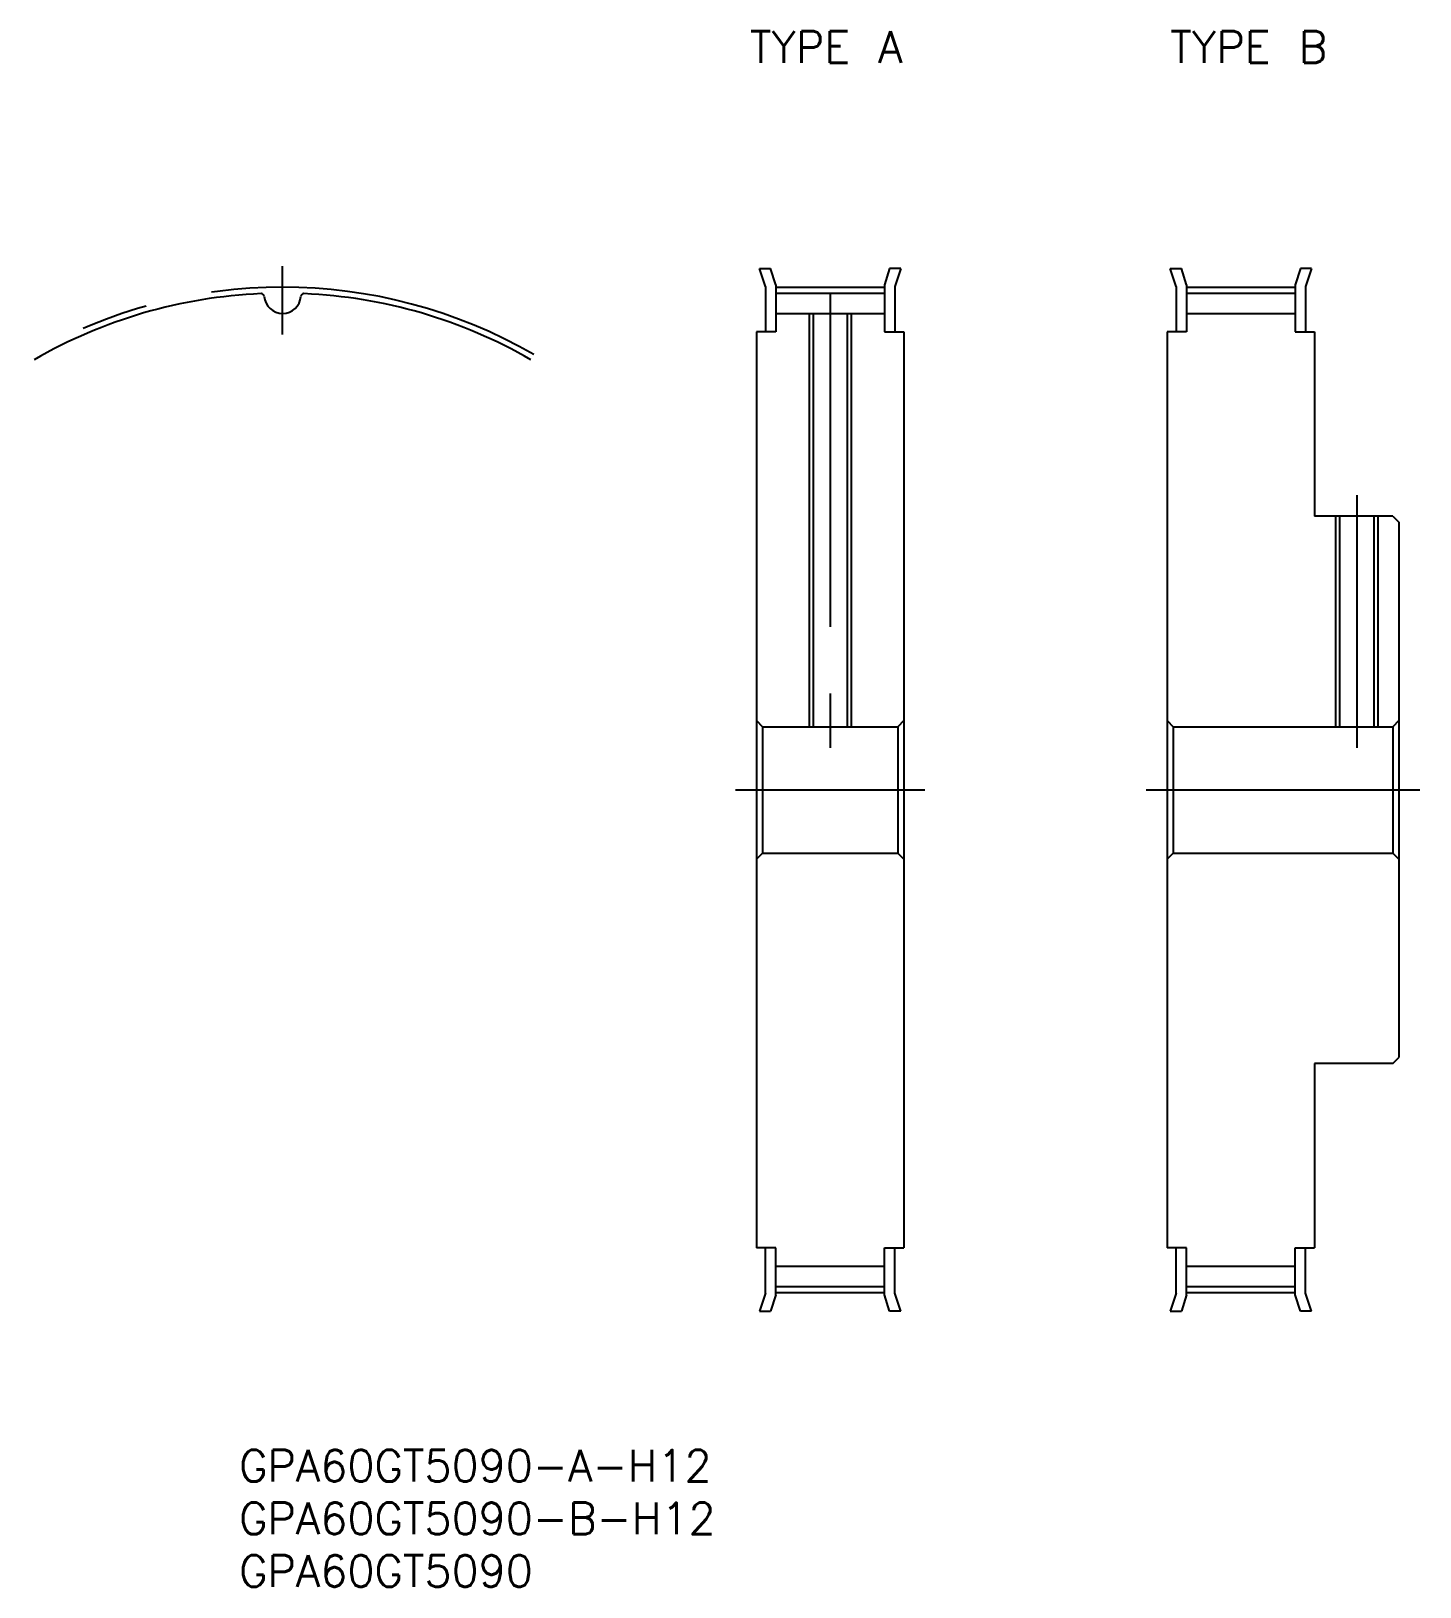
# Model space of a CAD drawing. Extents: x -24 to 108, y -76 to 72.
import ezdxf

# ---------------------------------------------------------------- set-up
doc = ezdxf.new("R2010")
doc.units = 0
doc.linetypes.add('CENTER', pattern=[50.8, 31.75, -6.35, 6.35, -6.35])
doc.layers.get('0').update_dxf_attribs({"linetype": 'CONTINUOUS'})
doc.layers.add('CENTER', color=1, linetype='CONTINUOUS')
doc.styles.get("Standard").update_dxf_attribs({"font": 'txt.shx', "height": 3, "bigfont": 'bigfont.shx'})

# ---------------------------------------------------------------- blocks, each defined once
blk = doc.blocks.new('*U2')
at = {"color": 7, "linetype": 'CONTINUOUS'}
blk.add_text('GPA60GT5090-B-H12', height=3, dxfattribs=at).set_placement((-4.13, -70.69))
blk = doc.blocks.new('*U3')
at = {"color": 7, "linetype": 'CONTINUOUS'}
blk.add_text('GPA60GT5090', height=3, dxfattribs=at).set_placement((-4.13, -75.69))
blk = doc.blocks.new('*U4')
at = {"color": 7, "linetype": 'CONTINUOUS'}
blk.add_text('TYPE A', height=3, dxfattribs=at).set_placement((44.38, 69.06))
blk = doc.blocks.new('*U5')
at = {"color": 7, "linetype": 'CONTINUOUS'}
blk.add_text('TYPE B', height=3, dxfattribs=at).set_placement((84.3, 69.06))
blk = doc.blocks.new('*U6')
at = {"color": 7, "linetype": 'CONTINUOUS'}
blk.add_text('GPA60GT5090-A-H12', height=3, dxfattribs=at).set_placement((-4.13, -65.69))

msp = doc.modelspace()

# ---------------------------------------------------------------- linework, layer by layer
at = {"color": 7, "linetype": 'CONTINUOUS'}
for p, q in [((45.3, 49.5), (46.35, 49.5)), ((45.85, 47.8), (45.3, 49.5)), ((46.85, 47.95), (46.35, 49.5)), ((57.65, 49.5), (57.15, 47.95)), ((58.7, 49.5), (57.65, 49.5)), ((58.7, 49.5), (58.15, 47.8)), ((84.3, 49.5), (85.35, 49.5)), ((84.85, 47.8), (84.3, 49.5)), ((85.85, 47.95), (85.35, 49.5)), ((96.65, 49.5), (96.15, 47.95)), ((97.7, 49.5), (96.65, 49.5)), ((97.7, 49.5), (97.15, 47.8)), ((45.85, 47.8), (45.85, 43.5)), ((46.85, 47.95), (46.85, 43.5)), ((57.15, 47.95), (57.15, 43.5)), ((58.15, 47.8), (58.15, 43.5)), ((84.85, 47.8), (84.85, 43.5)), ((85.85, 47.95), (85.85, 43.5)), ((96.15, 47.95), (96.15, 43.5)), ((97.15, 47.8), (97.15, 43.5)), ((46.85, 47.17), (57.15, 47.17)), ((85.85, 47.17), (96.15, 47.17)), ((46.85, 45.24), (57.15, 45.24)), ((50.38, 45.24), (50.38, 6)), ((53.62, 45.24), (53.62, 6)), ((85.85, 45.24), (96.15, 45.24)), ((45, 43.5), (45, -43.5)), ((46.85, 43.5), (45, 43.5)), ((57.15, 43.5), (59, 43.5)), ((59, 43.5), (59, -43.5)), ((84, 43.5), (84, -43.5)), ((85.85, 43.5), (84, 43.5)), ((96.15, 43.5), (98, 43.5)), ((98, 43.5), (98, 26)), ((105.42, 26), (98, 26)), ((100.38, 26), (100.38, 6)), ((103.62, 26), (103.62, 6)), ((105.42, 26), (106, 25.42)), ((106, 25.42), (106, -25.42)), ((45, 6.58), (45.58, 6)), ((45.58, 6), (58.42, 6)), ((45.58, 6), (45.58, -6)), ((59, 6.58), (58.42, 6)), ((58.42, 6), (58.42, -6)), ((84, 6.58), (84.58, 6)), ((84.58, 6), (105.42, 6)), ((84.58, 6), (84.58, -6)), ((106, 6.58), (105.42, 6)), ((105.42, 6), (105.42, -6)), ((45, -6.58), (45.58, -6)), ((45.58, -6), (58.42, -6)), ((59, -6.58), (58.42, -6)), ((84, -6.58), (84.58, -6)), ((84.58, -6), (105.42, -6)), ((106, -6.58), (105.42, -6)), ((98, -26), (98, -43.5)), ((105.42, -26), (98, -26)), ((105.42, -26), (106, -25.42)), ((46.85, -43.5), (45, -43.5)), ((45.85, -47.8), (45.85, -43.5)), ((46.85, -47.95), (46.85, -43.5)), ((57.15, -47.95), (57.15, -43.5)), ((57.15, -43.5), (59, -43.5)), ((58.15, -47.8), (58.15, -43.5)), ((85.85, -43.5), (84, -43.5)), ((84.85, -47.8), (84.85, -43.5)), ((85.85, -47.95), (85.85, -43.5)), ((96.15, -47.95), (96.15, -43.5)), ((96.15, -43.5), (98, -43.5)), ((97.15, -47.8), (97.15, -43.5)), ((46.85, -45.24), (57.15, -45.24)), ((85.85, -45.24), (96.15, -45.24)), ((46.85, -47.18), (57.15, -47.18)), ((85.85, -47.18), (96.15, -47.18)), ((45.85, -47.8), (45.3, -49.5)), ((46.85, -47.95), (46.35, -49.5)), ((57.65, -49.5), (57.15, -47.95)), ((58.7, -49.5), (58.15, -47.8)), ((84.85, -47.8), (84.3, -49.5)), ((85.85, -47.95), (85.35, -49.5)), ((96.65, -49.5), (96.15, -47.95)), ((97.7, -49.5), (97.15, -47.8)), ((45.3, -49.5), (46.35, -49.5)), ((58.7, -49.5), (57.65, -49.5)), ((84.3, -49.5), (85.35, -49.5)), ((97.7, -49.5), (96.65, -49.5))]:
    msp.add_line(p, q, dxfattribs=at)
at = {"color": 3, "linetype": 'CONTINUOUS'}
for p, q in [((50, 45.24), (50, 6)), ((54, 45.24), (54, 6)), ((100, 26), (100, 6)), ((104, 26), (104, 6))]:
    msp.add_line(p, q, dxfattribs=at)
at = {"color": 7, "linetype": 'CONTINUOUS'}
for centre, radius, start, end in [((0, 0), 47.17, 92.4713, 120), ((-2.02, 46.84), 0.29, 3.9644, 92.4712), ((0, 46.98), 1.74, 183.9644, 356.0356), ((2.02, 46.84), 0.29, 87.5287, 176.0356), ((0, 0), 47.17, 60, 87.5287)]:
    msp.add_arc(centre, radius, start, end, dxfattribs=at)
at = {"layer": 'CENTER', "color": 1, "linetype": 'CENTER'}
for p, q in [((0, 43.24), (0, 49.75)), ((46.85, 47.74), (57.15, 47.74)), ((85.85, 47.74), (96.15, 47.74)), ((52, 47.24), (52, 4)), ((102, 28), (102, 4)), ((43, 0), (61, 0)), ((82, 0), (108, 0)), ((46.85, -47.74), (57.15, -47.74)), ((85.85, -47.74), (96.15, -47.74))]:
    msp.add_line(p, q, dxfattribs=at)
msp.add_arc((0, 0), 47.74, 60, 120, dxfattribs=at)

# ---------------------------------------------------------------- block references
at = {"color": 7, "linetype": 'CONTINUOUS'}
for name in ['*U4', '*U5', '*U6', '*U2', '*U3']:
    msp.add_blockref(name, (0, 0), dxfattribs=at)

doc.saveas('drawing.dxf')
